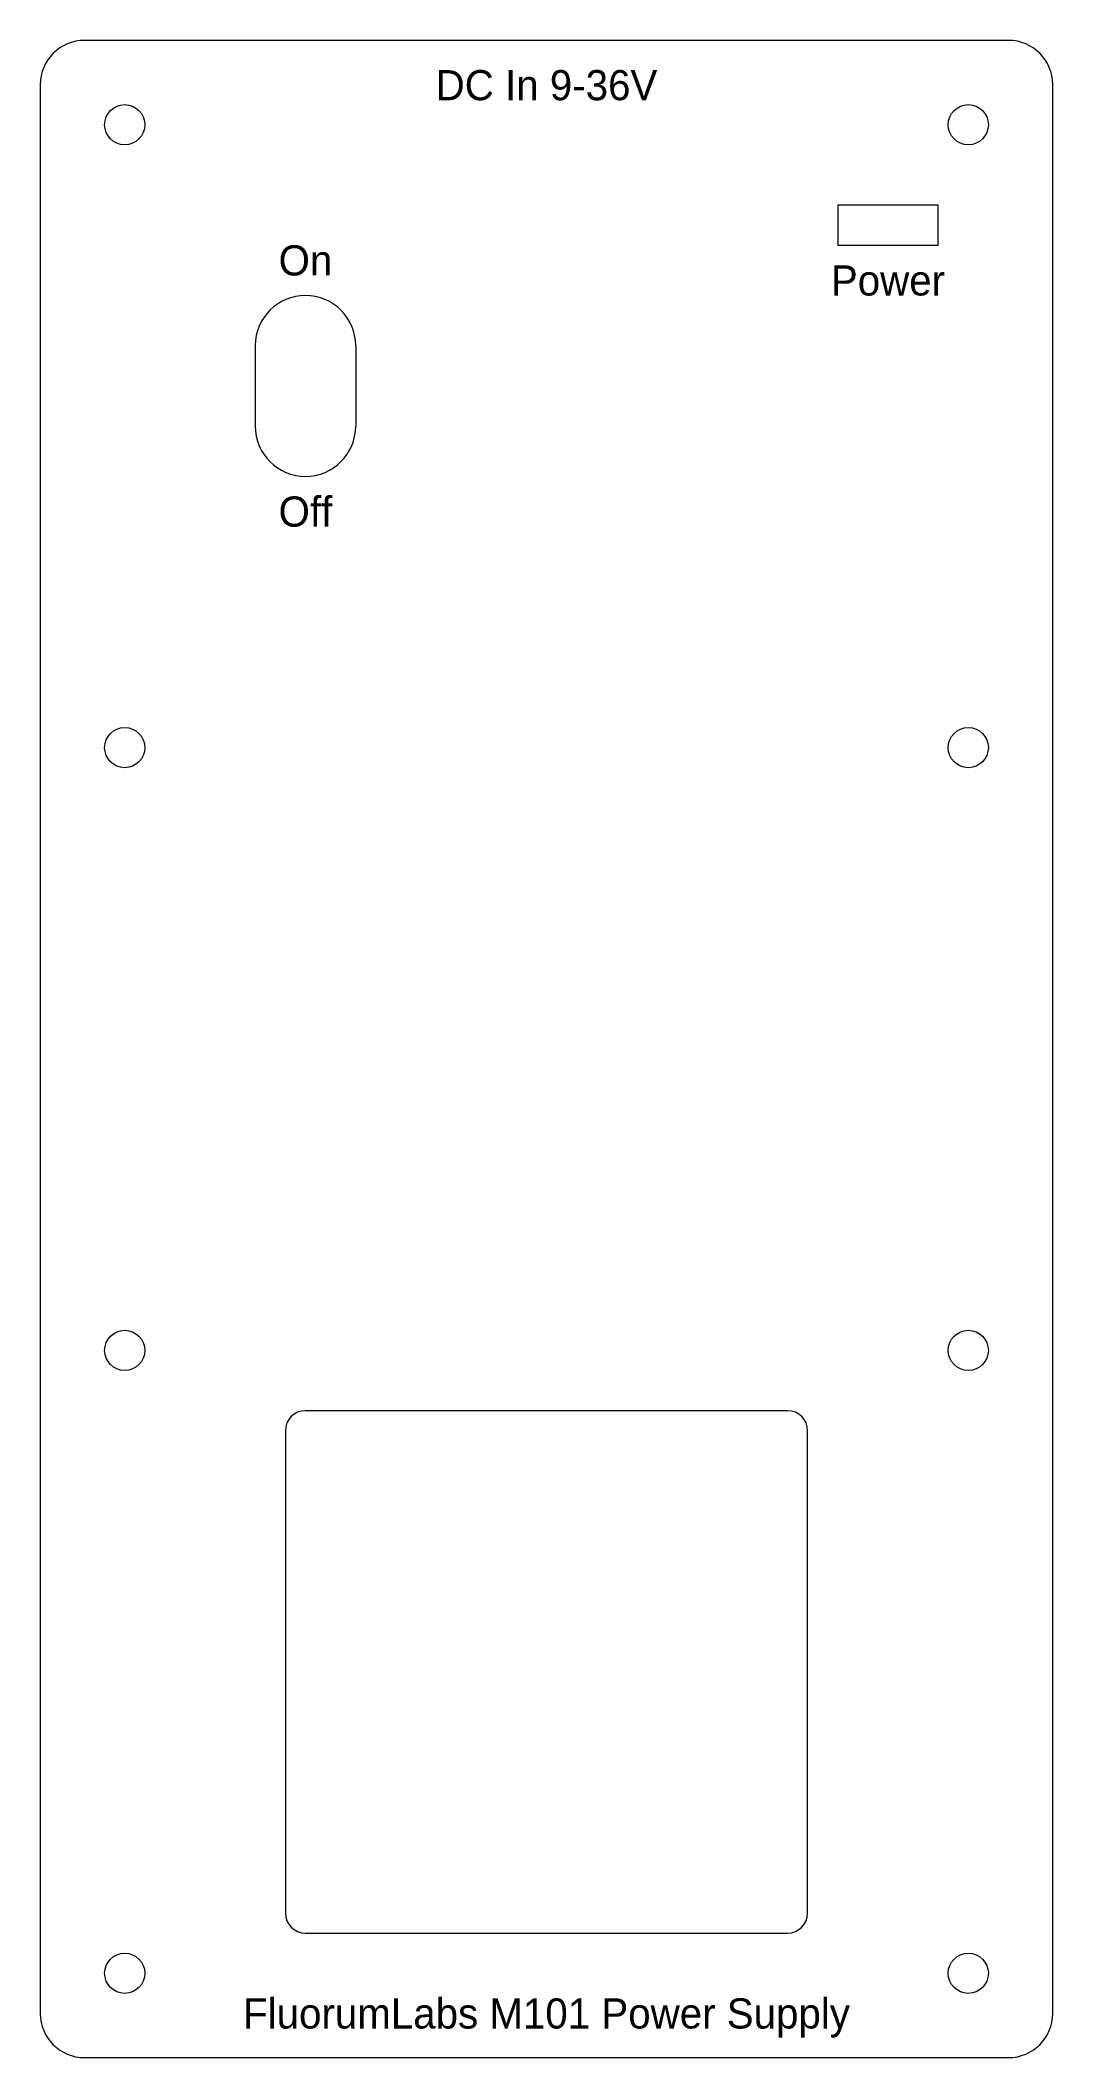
# Model space of a CAD drawing. Header units: millimetres. Extents: x 0 to 50, y 0 to 100.
import ezdxf
from ezdxf.enums import TextEntityAlignment as Align

# ---------------------------------------------------------------- set-up
doc = ezdxf.new("R2010")
doc.units = ezdxf.units.MM
doc.layers.add('Cut', color=5, linetype='CONTINUOUS', lineweight=5, true_color=0x0000ff)
doc.layers.add('Fill', color=7, linetype='CONTINUOUS', lineweight=20, true_color=0x000000)
doc.styles.add('textstyle3', font='')
doc.styles.add('textstyle4', font='')
doc.styles.add('textstyle5', font='')
doc.styles.add('textstyle6', font='')
doc.styles.add('textstyle7', font='')
doc.styles.get('textstyle3').set_extended_font_data('Ubuntu')
doc.styles.get('textstyle4').set_extended_font_data('Ubuntu')
doc.styles.get('textstyle5').set_extended_font_data('Ubuntu')
doc.styles.get('textstyle6').set_extended_font_data('Ubuntu')
doc.styles.get('textstyle7').set_extended_font_data('Ubuntu')

msp = doc.modelspace()

# ---------------------------------------------------------------- linework, layer by layer
at = {"layer": 'Cut'}
for p, q in [((48, 100.2), (2, 100.2)), ((-0.2, 98), (-0.2, 2)), ((50.2, 2), (50.2, 98)), ((44.5, 92), (39.5, 92)), ((39.5, 92), (39.5, 90)), ((44.5, 90), (44.5, 92)), ((39.5, 90), (44.5, 90)), ((10.5, 85), (10.5, 81)), ((15.5, 85), (15.5, 81)), ((37, 32), (13, 32)), ((12, 31), (12, 7)), ((38, 7), (38, 31)), ((13, 6), (37, 6)), ((2, -0.2), (48, -0.2))]:
    msp.add_line(p, q, dxfattribs=at)
for centre in [(4, 96), (46, 96), (4, 65), (46, 65), (4, 35), (46, 35), (4, 4), (46, 4)]:
    msp.add_circle(centre, 1, dxfattribs=at)
for centre, radius, start, end in [((2, 98), 2.2, 90, 180), ((48, 98), 2.2, 0, 90), ((13, 85), 2.5, 0, 180), ((13, 81), 2.5, 180, 0), ((13, 31), 1, 90, 180), ((37, 31), 1, 0, 90), ((13, 7), 1, 180, 270), ((37, 7), 1, 270, 0), ((2, 2), 2.2, 180, 270), ((48, 2), 2.2, 270, 0)]:
    msp.add_arc(centre, radius, start, end, dxfattribs=at)

# ---------------------------------------------------------------- texts
at = {"layer": 'Fill'}
for s, style, p in [('DC In 9-36V', 'textstyle5', (25, 97.97)), ('FluorumLabs M101 Power Supply', 'textstyle4', (25, 2))]:
    msp.add_text(s, height=1.5, dxfattribs=dict(at, style=style)).set_placement(p, align=Align.MIDDLE_CENTER)
at = {"layer": 'Fill', "style": 'textstyle6'}
msp.add_text('On', height=1.5, dxfattribs=at).set_placement((13, 88.5), align=Align.CENTER)
at = {"layer": 'Fill'}
for s, style, p in [('Power', 'textstyle3', (42, 89)), ('Off', 'textstyle7', (13, 77.5))]:
    msp.add_text(s, height=1.5, dxfattribs=dict(at, style=style)).set_placement(p, align=Align.TOP_CENTER)

doc.saveas('drawing.dxf')
